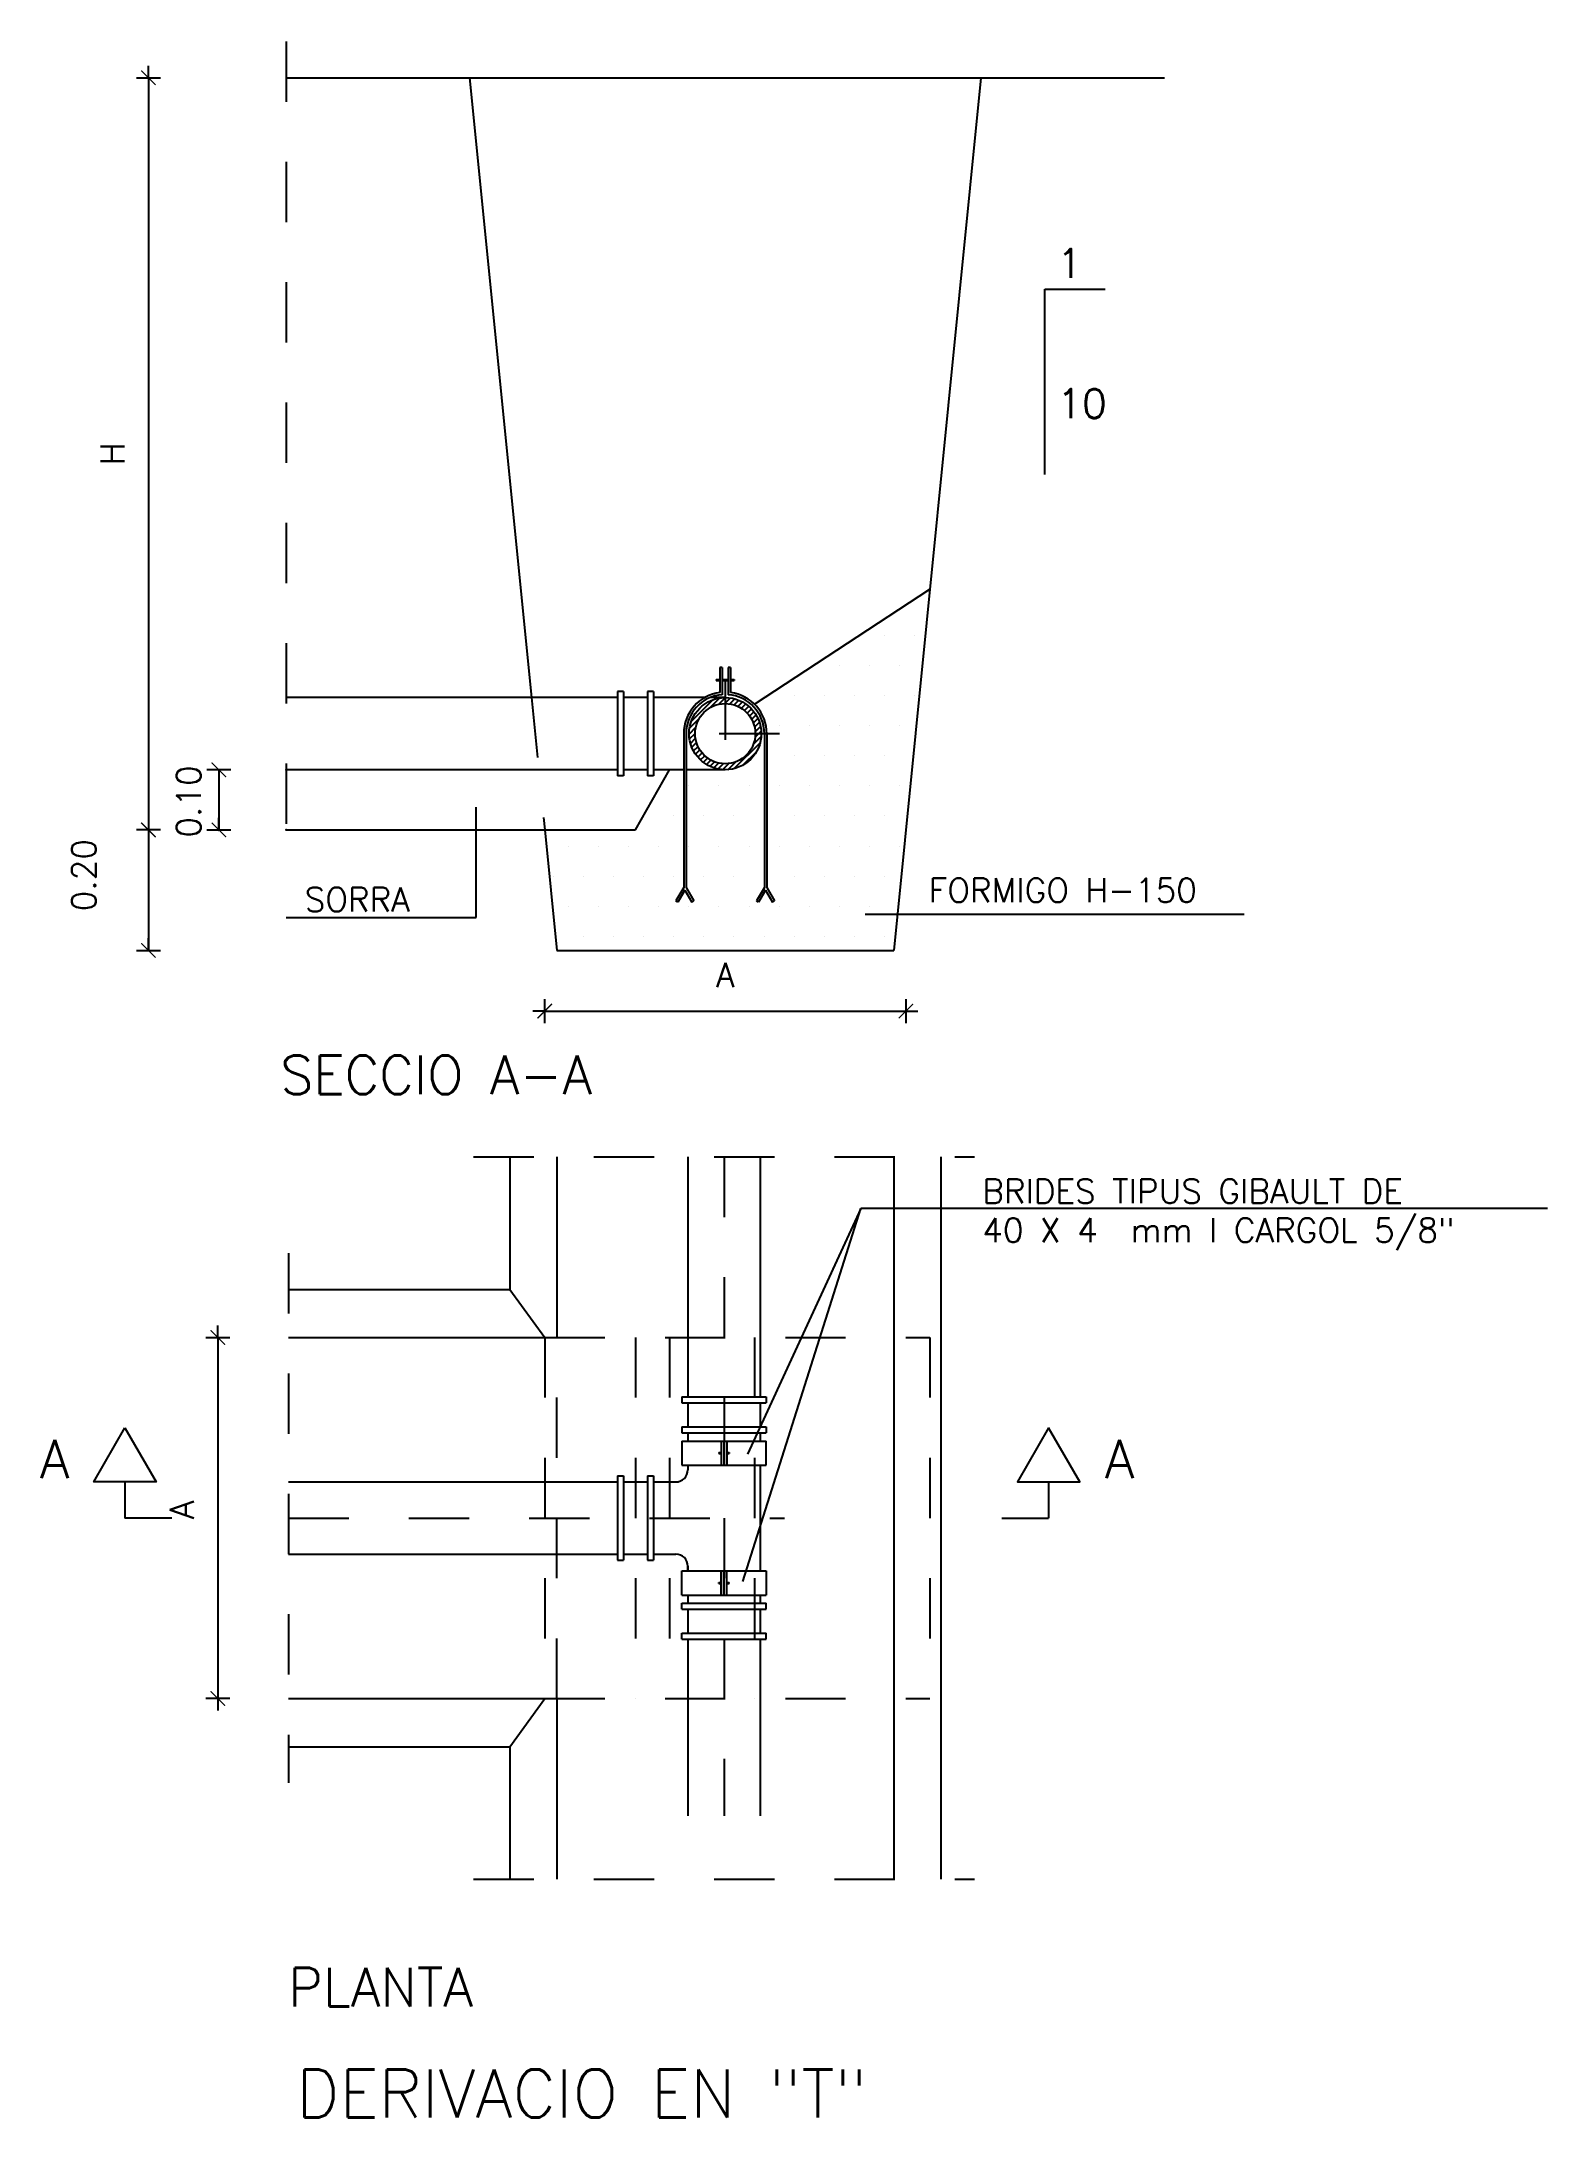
# Model space of a CAD drawing. Extents: x 0.03 to 2.53, y 0 to 3.45.
import ezdxf
from ezdxf.enums import TextEntityAlignment as Align

# ---------------------------------------------------------------- set-up
doc = ezdxf.new("R2010")
doc.units = 0
doc.header["$LTSCALE"] = 0.1
doc.linetypes.add('DASHDOT', pattern=[1, 0.5, -0.25, 0, -0.25])
doc.linetypes.add('HIDDEN', pattern=[0.375, 0.25, -0.125])
doc.layers.get('0').update_dxf_attribs({"linetype": 'CONTINUOUS'})
doc.layers.get('DEFPOINTS').update_dxf_attribs({"color": 6, "linetype": 'CONTINUOUS'})
doc.styles.add('ROMANS', font='ROMANS8')
doc.dimstyles.get("Standard").update_dxf_attribs({"dimtxt": 0.18, "dimasz": 0.18, "dimexe": 0.18, "dimexo": 0.0625, "dimgap": 0.09, "dimtad": 0, "dimtih": 1, "dimtoh": 1, "dimdec": 4, "dimzin": 0, "dimtxsty": 'STANDARD', "dimcen": 0.09, "dimazin": 3, "dimtfac": 1, "dimtdec": 4, "dimtofl": 0, "dimtmove": 0, "dimatfit": 3, "dimtolj": 1, "dimtzin": 0})

# ---------------------------------------------------------------- blocks, each defined once
blk = doc.blocks.new('COTA')
for p, q in [((0, 50), (0, -50)), ((0, 0), (50, 0))]:
    blk.add_line(p, q)
at = {"const_width": 5}
blk.add_lwpolyline([(-30, -30), (30, 30)], dxfattribs=at)
blk = doc.blocks.new('*D9')
at = {"color": 0, "linetype": 'BYBLOCK'}
blk.add_line((826.5567, -858.8164), (826.5567, -859.4156), dxfattribs=at)
at = {"layer": 'DEFPOINTS', "color": 0, "linetype": 'BYBLOCK'}
for p in [(826.7869, -858.816), (826.5567, -859.416), (826.7869, -859.416)]:
    blk.add_point(p, dxfattribs=at)
at = {"color": 0, "linetype": 'BYBLOCK', "xscale": 0.0004, "yscale": 0.0004, "zscale": 0.0004}
for p, rotation in [((826.5567, -858.816), 90), ((826.5567, -859.416), 270)]:
    blk.add_blockref('COTA', p, dxfattribs=dict(at, rotation=rotation))
at = {"color": 0, "linetype": 'BYBLOCK', "style": 'ROMANS'}
blk.add_text(' A', height=0.04, rotation=90, dxfattribs=at).set_placement((826.5167, -859.116), align=Align.CENTER)
blk = doc.blocks.new('*D8')
at = {"color": 0, "linetype": 'BYBLOCK'}
blk.add_line((827.1005, -858.2736), (827.7, -858.2736), dxfattribs=at)
at = {"layer": 'DEFPOINTS', "color": 0, "linetype": 'BYBLOCK'}
for p in [(827.1001, -857.8936), (827.7004, -857.8906), (827.7004, -858.2736)]:
    blk.add_point(p, dxfattribs=at)
at = {"color": 0, "linetype": 'BYBLOCK', "xscale": 0.0004, "yscale": 0.0004, "zscale": 0.0004, "rotation": 180}
blk.add_blockref('COTA', (827.1001, -858.2736), dxfattribs=at)
at = {"color": 0, "linetype": 'BYBLOCK', "xscale": 0.0004, "yscale": 0.0004, "zscale": 0.0004}
blk.add_blockref('COTA', (827.7004, -858.2736), dxfattribs=at)
at = {"color": 0, "linetype": 'BYBLOCK', "style": 'ROMANS'}
blk.add_text('A', height=0.04, dxfattribs=at).set_placement((827.4003, -858.2336), align=Align.CENTER)
blk = doc.blocks.new('*D6')
at = {"color": 0, "linetype": 'BYBLOCK'}
blk.add_line((826.4414, -856.723), (826.4414, -857.9722), dxfattribs=at)
at = {"layer": 'DEFPOINTS', "color": 0, "linetype": 'BYBLOCK'}
for p in [(826.6701, -856.7226), (826.4414, -857.9726), (826.6701, -857.9726)]:
    blk.add_point(p, dxfattribs=at)
at = {"color": 0, "linetype": 'BYBLOCK', "xscale": 0.0004, "yscale": 0.0004, "zscale": 0.0004}
for p, rotation in [((826.4414, -856.7226), 90), ((826.4414, -857.9726), 270)]:
    blk.add_blockref('COTA', p, dxfattribs=dict(at, rotation=rotation))
at = {"color": 0, "linetype": 'BYBLOCK', "style": 'ROMANS'}
blk.add_text('H', height=0.04, rotation=90, dxfattribs=at).set_placement((826.4014, -857.3476), align=Align.CENTER)
blk = doc.blocks.new('*X1')
at = {"color": 0}
for p, q in [((31736.4, 21925.3), (31771.8, 21960.7)), ((31767.7, 21947.8), (31783.7, 21963.8)), ((31782.1, 21953.3), (31793.2, 21964.4)), ((31792, 21954.4), (31801.4, 21963.8)), ((31800.3, 21953.8), (31808.7, 21962.2)), ((31807.5, 21952.2), (31815.3, 21960)), ((31813.8, 21949.7), (31821.3, 21957.1)), ((31819.6, 21946.6), (31826.8, 21953.8)), ((31824.7, 21942.8), (31831.8, 21949.9)), ((31829.2, 21938.5), (31836.3, 21945.6)), ((31833.2, 21933.7), (31840.3, 21940.8)), ((31732.6, 21903.9), (31743.8, 21915)), ((31733.3, 21913.4), (31749.3, 21929.4)), ((31836.6, 21928.3), (31843.9, 21935.6)), ((31839.4, 21922.2), (31847, 21929.8)), ((31841.4, 21915.4), (31849.5, 21923.5)), ((31842.3, 21898.6), (31852.5, 21908.8)), ((31842.5, 21907.7), (31851.4, 21916.6)), ((31733.3, 21895.7), (31742.6, 21905)), ((31734.8, 21888.4), (31743.2, 21896.8)), ((31737.1, 21881.8), (31744.9, 21889.6)), ((31739.9, 21875.8), (31747.4, 21883.2)), ((31743.3, 21870.3), (31750.5, 21877.5)), ((31747.1, 21865.3), (31754.2, 21872.4)), ((31807.7, 21846.4), (31850.7, 21889.4)), ((31822.7, 21852.5), (31844.6, 21874.4)), ((31839.5, 21887), (31852.5, 21899.9)), ((31751.5, 21860.8), (31758.5, 21867.9)), ((31756.2, 21856.7), (31763.4, 21863.9)), ((31761.5, 21853.2), (31768.8, 21860.5)), ((31767.2, 21850.1), (31774.9, 21857.7)), ((31773.6, 21847.5), (31781.7, 21855.6)), ((31780.5, 21845.7), (31789.4, 21854.5)), ((31788.3, 21844.6), (31798.5, 21854.8)), ((31797.1, 21844.6), (31810.1, 21857.6))]:
    blk.add_line(p, q, dxfattribs=at)

msp = doc.modelspace()

# ---------------------------------------------------------------- linework, layer by layer
at = {"linetype": 'DASHDOT'}
for p, q in [((0.43651, 3.4455), (0.43651, 2.0935)), ((1.16651, 2.38531), (1.16651, 2.20531)), ((1.25651, 2.29531), (1.07651, 2.29531)), ((0.74831, 1.59197), (1.58064, 1.59197)), ((1.16447, 1.59197), (1.16447, 0.49734)), ((0.4407, 1.43197), (0.4407, 0.55197)), ((0.24667, 0.99197), (0.16875, 0.99197)), ((0.4407, 0.99197), (1.26497, 0.99197)), ((1.6262, 0.99197), (1.70412, 0.99197)), ((0.74831, 0.39197), (1.58064, 0.39197))]:
    msp.add_line(p, q, dxfattribs=at)
for p, q in [((0.43651, 3.38531), (1.59151, 3.38531)), ((0.74151, 3.38531), (0.84451, 2.35531)), ((1.59151, 3.38531), (1.44651, 1.93531)), ((1.59151, 3.38531), (1.89651, 3.38531)), ((1.698, 2.72627), (1.698, 3.03372)), ((1.698, 3.03372), (1.798, 3.03372)), ((1.2153, 2.3441), (1.50651, 2.53531)), ((1.15151, 2.38552), (1.15751, 2.38552)), ((1.15151, 2.38552), (1.15151, 2.38352)), ((1.15151, 2.38352), (1.15751, 2.38352)), ((1.16151, 2.40531), (1.15751, 2.40531)), ((1.15751, 2.40531), (1.15751, 2.36372)), ((1.16151, 2.40531), (1.16151, 2.36012)), ((1.16151, 2.38552), (1.17151, 2.38552)), ((1.16151, 2.38352), (1.17151, 2.38352)), ((1.17551, 2.40531), (1.17151, 2.40531)), ((1.17151, 2.40531), (1.17151, 2.36012)), ((1.17551, 2.40531), (1.17551, 2.36372)), ((1.17551, 2.38552), (1.18151, 2.38552)), ((1.17551, 2.38352), (1.18151, 2.38352)), ((1.18151, 2.38552), (1.18151, 2.38352)), ((0.98751, 2.35531), (0.43651, 2.35531)), ((0.99751, 2.36531), (0.98751, 2.36531)), ((0.98751, 2.36531), (0.98751, 2.22531)), ((0.99751, 2.36531), (0.99751, 2.22531)), ((1.03751, 2.35531), (0.99751, 2.35531)), ((1.04751, 2.36531), (1.03751, 2.36531)), ((1.03751, 2.36531), (1.03751, 2.22531)), ((1.04751, 2.36531), (1.04751, 2.22531)), ((1.13243, 2.35531), (1.04751, 2.35531)), ((1.16651, 2.35531), (1.14151, 2.35531)), ((1.09751, 2.29531), (1.09751, 2.03985)), ((1.10151, 2.29531), (1.10151, 2.03985)), ((1.23151, 2.29531), (1.23151, 2.03985)), ((1.23551, 2.29531), (1.23551, 2.03985)), ((0.32486, 2.23531), (0.32486, 2.13531)), ((0.98751, 2.23531), (0.43651, 2.23531)), ((0.99751, 2.22531), (0.98751, 2.22531)), ((1.03751, 2.23531), (0.99751, 2.23531)), ((1.01751, 2.13531), (1.07369, 2.23531)), ((1.04751, 2.22531), (1.03751, 2.22531)), ((1.09751, 2.23531), (1.04751, 2.23531)), ((1.16651, 2.23531), (1.10151, 2.23531)), ((0.75252, 1.98968), (0.75252, 2.1731)), ((0.20776, 2.13531), (0.20776, 1.93531)), ((0.43651, 2.13531), (1.01751, 2.13531)), ((0.86651, 2.13531), (0.88651, 1.93531)), ((1.09751, 2.03985), (1.0845, 2.01731)), ((1.09951, 2.03531), (1.08796, 2.01531)), ((1.09951, 2.03531), (1.11105, 2.01531)), ((1.10151, 2.03985), (1.11452, 2.01731)), ((1.23151, 2.03985), (1.2185, 2.01731)), ((1.23351, 2.03531), (1.22196, 2.01531)), ((1.23351, 2.03531), (1.24505, 2.01531)), ((1.23551, 2.03985), (1.24852, 2.01731)), ((1.08796, 2.01531), (1.0845, 2.01731)), ((1.11105, 2.01531), (1.11452, 2.01731)), ((1.22196, 2.01531), (1.2185, 2.01731)), ((1.24505, 2.01531), (1.24852, 2.01731)), ((0.43687, 1.98968), (0.75252, 1.98968)), ((2.0293, 1.99477), (1.39911, 1.99477)), ((0.88651, 1.93531), (1.44651, 1.93531)), ((0.80831, 1.59197), (0.80831, 1.37197)), ((0.88651, 1.59197), (0.88651, 1.29197)), ((1.10447, 1.59197), (1.10447, 1.19348)), ((1.22447, 1.59197), (1.22447, 1.19348)), ((1.44651, 1.59197), (1.44651, 0.39197)), ((1.5247, 1.59197), (1.5247, 0.39197)), ((1.19579, 0.88625), (1.39191, 1.50645)), ((1.39191, 1.50645), (1.20363, 1.09822)), ((2.53332, 1.50645), (1.39191, 1.50645)), ((0.4407, 1.37197), (0.80831, 1.37197)), ((0.80831, 1.37197), (0.86651, 1.29197)), ((0.4407, 1.29197), (0.86651, 1.29197)), ((1.09447, 1.19348), (1.23447, 1.19348)), ((1.09447, 1.19348), (1.09447, 1.18348)), ((1.09447, 1.18348), (1.23447, 1.18348)), ((1.10447, 1.18348), (1.10447, 1.14348)), ((1.22447, 1.18348), (1.22447, 1.14348)), ((1.23447, 1.19348), (1.23447, 1.18348)), ((1.09447, 1.14348), (1.23447, 1.14348)), ((1.09447, 1.14348), (1.09447, 1.13348)), ((1.23447, 1.14348), (1.23447, 1.13348)), ((1.09447, 1.13348), (1.23447, 1.13348)), ((1.09447, 1.11992), (1.16397, 1.11992)), ((1.09447, 1.11992), (1.09447, 1.07992)), ((1.10447, 1.13348), (1.10447, 1.11992)), ((1.15997, 1.11992), (1.15997, 1.07992)), ((1.16397, 1.11992), (1.16397, 1.07992)), ((1.16497, 1.11992), (1.23447, 1.11992)), ((1.16497, 1.11992), (1.16497, 1.07992)), ((1.16897, 1.11992), (1.16897, 1.07992)), ((1.22447, 1.13348), (1.22447, 1.11992)), ((1.23447, 1.07992), (1.23447, 1.11992)), ((1.09447, 1.07992), (1.16397, 1.07992)), ((1.10447, 1.07992), (1.10447, 1.07197)), ((1.15597, 1.10092), (1.15997, 1.10092)), ((1.15597, 1.10092), (1.15597, 1.09892)), ((1.15597, 1.09892), (1.15997, 1.09892)), ((1.16397, 1.10092), (1.16497, 1.10092)), ((1.16397, 1.09892), (1.16497, 1.09892)), ((1.16497, 1.07992), (1.23447, 1.07992)), ((1.16897, 1.10092), (1.17297, 1.10092)), ((1.16897, 1.09892), (1.17297, 1.09892)), ((1.17297, 1.10092), (1.17297, 1.09892)), ((1.22447, 1.07992), (1.22447, 0.90403)), ((0.16875, 1.05197), (0.16875, 0.99197)), ((0.4407, 1.05197), (0.98751, 1.05197)), ((0.98751, 1.06197), (0.99751, 1.06197)), ((0.98751, 1.06197), (0.98751, 0.92197)), ((0.99751, 1.06197), (0.99751, 0.92197)), ((0.99751, 1.05197), (1.03751, 1.05197)), ((1.03751, 1.06197), (1.04751, 1.06197)), ((1.03751, 1.06197), (1.03751, 0.92197)), ((1.04751, 1.06197), (1.04751, 0.92197)), ((1.04751, 1.05197), (1.08447, 1.05197)), ((1.70412, 1.05197), (1.70412, 0.99197)), ((0.4407, 0.93197), (0.98751, 0.93197)), ((0.99751, 0.93197), (1.03751, 0.93197)), ((1.04751, 0.93197), (1.08447, 0.93197)), ((0.98751, 0.92197), (0.99751, 0.92197)), ((1.03751, 0.92197), (1.04751, 0.92197)), ((1.09447, 0.86403), (1.09447, 0.90403)), ((1.09447, 0.90403), (1.16397, 0.90403)), ((1.10447, 0.90403), (1.10447, 0.91197)), ((1.10447, 0.91197), (1.10447, 0.90403)), ((1.15997, 0.86403), (1.15997, 0.90403)), ((1.16397, 0.86403), (1.16397, 0.90403)), ((1.16497, 0.86403), (1.16497, 0.90403)), ((1.16497, 0.90403), (1.23447, 0.90403)), ((1.16897, 0.86403), (1.16897, 0.90403)), ((1.23447, 0.90403), (1.23447, 0.86403)), ((1.09447, 0.86403), (1.16397, 0.86403)), ((1.10447, 0.86403), (1.10447, 0.85046)), ((1.15597, 0.88303), (1.15597, 0.88503)), ((1.15597, 0.88503), (1.15997, 0.88503)), ((1.15597, 0.88303), (1.15997, 0.88303)), ((1.16397, 0.88503), (1.16497, 0.88503)), ((1.16397, 0.88303), (1.16497, 0.88303)), ((1.16497, 0.86403), (1.23447, 0.86403)), ((1.16897, 0.88503), (1.17297, 0.88503)), ((1.16897, 0.88303), (1.17297, 0.88303)), ((1.17297, 0.88303), (1.17297, 0.88503)), ((1.22447, 0.86403), (1.22447, 0.85046)), ((1.09447, 0.84046), (1.09447, 0.85046)), ((1.09447, 0.85046), (1.23447, 0.85046)), ((1.09447, 0.84046), (1.23447, 0.84046)), ((1.10447, 0.84046), (1.10447, 0.80046)), ((1.22447, 0.84046), (1.22447, 0.80046)), ((1.23447, 0.84046), (1.23447, 0.85046)), ((1.09447, 0.79046), (1.09447, 0.80046)), ((1.09447, 0.80046), (1.23447, 0.80046)), ((1.23447, 0.79046), (1.23447, 0.80046)), ((1.09447, 0.79046), (1.23447, 0.79046)), ((1.10447, 0.79046), (1.10447, 0.49734)), ((1.22447, 0.79046), (1.22447, 0.49734)), ((0.4407, 0.69197), (0.86651, 0.69197)), ((0.80831, 0.61197), (0.86651, 0.69197)), ((0.88651, 0.69197), (0.88651, 0.39197)), ((0.4407, 0.61197), (0.80831, 0.61197)), ((0.80831, 0.61197), (0.80831, 0.39197))]:
    msp.add_line(p, q)
at = {"color": 0}
for p, q in [((1.43106, 2.45868), (1.43106, 2.45868)), ((1.48106, 2.45868), (1.48106, 2.45868)), ((1.35606, 2.40868), (1.35606, 2.40868)), ((1.40606, 2.40868), (1.40606, 2.40868)), ((1.45606, 2.40868), (1.45606, 2.40868)), ((1.23106, 2.35868), (1.23106, 2.35868)), ((1.28106, 2.35868), (1.28106, 2.35868)), ((1.33106, 2.35868), (1.33106, 2.35868)), ((1.38106, 2.35868), (1.38106, 2.35868)), ((1.43106, 2.35868), (1.43106, 2.35868)), ((1.48106, 2.35868), (1.48106, 2.35868)), ((1.25606, 2.30868), (1.25606, 2.30868)), ((1.30606, 2.30868), (1.30606, 2.30868)), ((1.35606, 2.30868), (1.35606, 2.30868)), ((1.40606, 2.30868), (1.40606, 2.30868)), ((1.45606, 2.30868), (1.45606, 2.30868)), ((1.13106, 2.25868), (1.13106, 2.25868)), ((1.23106, 2.25868), (1.23106, 2.25868)), ((1.28106, 2.25868), (1.28106, 2.25868)), ((1.33106, 2.25868), (1.33106, 2.25868)), ((1.38106, 2.25868), (1.38106, 2.25868)), ((1.43106, 2.25868), (1.43106, 2.25868)), ((1.10606, 2.20868), (1.10606, 2.20868)), ((1.15606, 2.20868), (1.15606, 2.20868)), ((1.20606, 2.20868), (1.20606, 2.20868)), ((1.25606, 2.20868), (1.25606, 2.20868)), ((1.30606, 2.20868), (1.30606, 2.20868)), ((1.35606, 2.20868), (1.35606, 2.20868)), ((1.40606, 2.20868), (1.40606, 2.20868)), ((1.45606, 2.20868), (1.45606, 2.20868)), ((1.03106, 2.15868), (1.03106, 2.15868)), ((1.08106, 2.15868), (1.08106, 2.15868)), ((1.13106, 2.15868), (1.13106, 2.15868)), ((1.18106, 2.15868), (1.18106, 2.15868)), ((1.23106, 2.15868), (1.23106, 2.15868)), ((1.28106, 2.15868), (1.28106, 2.15868)), ((1.33106, 2.15868), (1.33106, 2.15868)), ((1.38106, 2.15868), (1.38106, 2.15868)), ((1.43106, 2.15868), (1.43106, 2.15868)), ((0.90606, 2.10868), (0.90606, 2.10868)), ((0.95606, 2.10868), (0.95606, 2.10868)), ((1.00606, 2.10868), (1.00606, 2.10868)), ((1.05606, 2.10868), (1.05606, 2.10868)), ((1.10606, 2.10868), (1.10606, 2.10868)), ((1.15606, 2.10868), (1.15606, 2.10868)), ((1.20606, 2.10868), (1.20606, 2.10868)), ((1.25606, 2.10868), (1.25606, 2.10868)), ((1.30606, 2.10868), (1.30606, 2.10868)), ((1.35606, 2.10868), (1.35606, 2.10868)), ((1.40606, 2.10868), (1.40606, 2.10868)), ((1.45606, 2.10868), (1.45606, 2.10868)), ((0.88106, 2.05868), (0.88106, 2.05868)), ((0.93106, 2.05868), (0.93106, 2.05868)), ((0.98106, 2.05868), (0.98106, 2.05868)), ((1.03106, 2.05868), (1.03106, 2.05868)), ((1.08106, 2.05868), (1.08106, 2.05868)), ((1.13106, 2.05868), (1.13106, 2.05868)), ((1.18106, 2.05868), (1.18106, 2.05868)), ((1.23106, 2.05868), (1.23106, 2.05868)), ((1.28106, 2.05868), (1.28106, 2.05868)), ((1.33106, 2.05868), (1.33106, 2.05868)), ((1.38106, 2.05868), (1.38106, 2.05868)), ((1.43106, 2.05868), (1.43106, 2.05868)), ((0.90606, 2.00868), (0.90606, 2.00868)), ((0.95606, 2.00868), (0.95606, 2.00868)), ((1.00606, 2.00868), (1.00606, 2.00868)), ((1.05606, 2.00868), (1.05606, 2.00868)), ((1.10606, 2.00868), (1.10606, 2.00868)), ((1.15606, 2.00868), (1.15606, 2.00868)), ((1.20606, 2.00868), (1.20606, 2.00868)), ((1.25606, 2.00868), (1.25606, 2.00868)), ((1.30606, 2.00868), (1.30606, 2.00868)), ((1.35606, 2.00868), (1.35606, 2.00868)), ((1.40606, 2.00868), (1.40606, 2.00868)), ((0.93106, 1.95868), (0.93106, 1.95868)), ((0.98106, 1.95868), (0.98106, 1.95868)), ((1.03106, 1.95868), (1.03106, 1.95868)), ((1.08106, 1.95868), (1.08106, 1.95868)), ((1.13106, 1.95868), (1.13106, 1.95868)), ((1.18106, 1.95868), (1.18106, 1.95868)), ((1.23106, 1.95868), (1.23106, 1.95868)), ((1.28106, 1.95868), (1.28106, 1.95868)), ((1.33106, 1.95868), (1.33106, 1.95868)), ((1.38106, 1.95868), (1.38106, 1.95868)), ((1.43106, 1.95868), (1.43106, 1.95868))]:
    msp.add_line(p, q, dxfattribs=at)
at = {"linetype": 'HIDDEN'}
for p, q in [((0.84451, 2.35531), (0.86651, 2.13531)), ((0.86651, 1.29197), (1.50651, 1.29197)), ((0.86651, 1.29197), (0.86651, 0.69197)), ((0.88651, 0.69197), (0.88651, 1.29197)), ((1.01751, 1.29197), (1.01751, 0.69197)), ((1.07369, 1.29197), (1.07369, 0.69197)), ((1.2153, 1.29197), (1.2153, 0.69197)), ((1.50651, 1.29197), (1.50651, 0.69197)), ((0.86651, 0.69197), (1.50651, 0.69197))]:
    msp.add_line(p, q, dxfattribs=at)
at = {"color": 0, "linetype": 'BYBLOCK'}
for p, q in [((0.32486, 2.23571), (0.32486, 2.23611)), ((0.20776, 2.13571), (0.20776, 2.13611)), ((0.32486, 2.13451), (0.32446, 2.13451)), ((0.32486, 2.13491), (0.32486, 2.13451)), ((0.20776, 1.93491), (0.20776, 1.93451))]:
    msp.add_line(p, q, dxfattribs=at)
for points in [[(0.16875, 1.14197), (0.22071, 1.05197), (0.11678, 1.05197)], [(1.70412, 1.14197), (1.65216, 1.05197), (1.75608, 1.05197)]]:
    msp.add_lwpolyline(points, close=True)
for radius in [0.06, 0.05]:
    msp.add_circle((1.16651, 2.29531), radius)
for centre, radius, start, end in [((1.16651, 2.29531), 0.069, 97.49472, 180), ((1.16651, 2.29531), 0.065, 94.41173, 180), ((1.16651, 2.29531), 0.065, 360, 85.58827), ((1.16651, 2.29531), 0.069, 360, 82.50528), ((1.08447, 1.07197), 0.02, 270, 0), ((1.08447, 0.91197), 0.02, 0, 90)]:
    msp.add_arc(centre, radius, start, end)
for p in [(0.43651, 2.23531), (0.32486, 2.13531), (0.43651, 2.13531)]:
    msp.add_point(p, dxfattribs=at)
at = {"layer": 'DEFPOINTS', "color": 0, "linetype": 'BYBLOCK'}
for p in [(0.43651, 2.13531), (0.20776, 1.93531), (0.88651, 1.93531)]:
    msp.add_point(p, dxfattribs=at)

# ---------------------------------------------------------------- block references
at = {"xscale": 0.001, "yscale": 0.001, "zscale": 0.001}
msp.add_blockref('*X1', (-30.62614, -19.60912), dxfattribs=at)
at = {"color": 0, "linetype": 'BYBLOCK', "xscale": 0.0004, "yscale": 0.0004, "zscale": 0.0004}
for p, rotation in [((0.32486, 2.23531), 270), ((0.20776, 2.13531), 270), ((0.32486, 2.13531), 90), ((0.20776, 1.93531), 90)]:
    msp.add_blockref('COTA', p, dxfattribs=dict(at, rotation=rotation))

# ---------------------------------------------------------------- texts
at = {"style": 'ROMANS'}
for s, height, p in [('1', 0.048, (1.71838, 3.05299)), ('10', 0.048, (1.71838, 2.81984)), ('SORRA', 0.04, (0.46741, 1.99987)), ('FORMIGO H-150', 0.04, (1.50475, 2.01515)), ('SECCIO A-A', 0.064, (0.4269, 1.6964)), ('BRIDES TIPUS GIBAULT DE', 0.04, (1.59374, 1.51506)), ('40 X 4  mm I CARGOL 5/8"', 0.04, (1.59374, 1.4503)), ('A', 0.064, (0.02724, 1.05817)), ('A', 0.064, (1.79735, 1.05817)), ('PLANTA', 0.064, (0.44007, 0.1804)), ('DERIVACIO EN "T"   ', 0.08, (0.45325, -0.00416))]:
    msp.add_text(s, height=height, dxfattribs=at).set_placement(p)
at = {"color": 0, "linetype": 'BYBLOCK', "style": 'ROMANS'}
msp.add_text('0.10', height=0.04, rotation=90, dxfattribs=at).set_placement((0.2946, 2.12259))
msp.add_text('0.20', height=0.04, rotation=90, dxfattribs=at).set_placement((0.12028, 2.06017), align=Align.CENTER)

# ---------------------------------------------------------------- dimensions: what is measured, and where the dimension line sits
for base, p1, p2, text, picture, middle in [((0.20776, 2.13531), (0.43651, 3.38531), (0.43651, 2.13531), 'H', '*D6', (0.16776, 2.76031)), ((0.3231, 0.69197), (0.5533, 1.29197), (0.5533, 0.69197), ' A', '*D9', (0.2831, 0.99197))]:
    dim = msp.add_linear_dim(base=base, p1=p1, p2=p2, angle=90, text=text, dimstyle='Standard')
    dim.commit()
    dim.dimension.update_dxf_attribs({"geometry": picture, "text_midpoint": middle, "insert": (-826.23362, 860.10796)})
dim = msp.add_linear_dim(base=(1.46681, 1.8344), p1=(0.86651, 2.21441), p2=(1.46681, 2.21739), text='A', dimstyle='Standard')
dim.commit()
dim.dimension.update_dxf_attribs({"geometry": '*D8', "text_midpoint": (1.16666, 1.8744), "insert": (-826.23362, 860.10796)})

doc.saveas('drawing.dxf')
